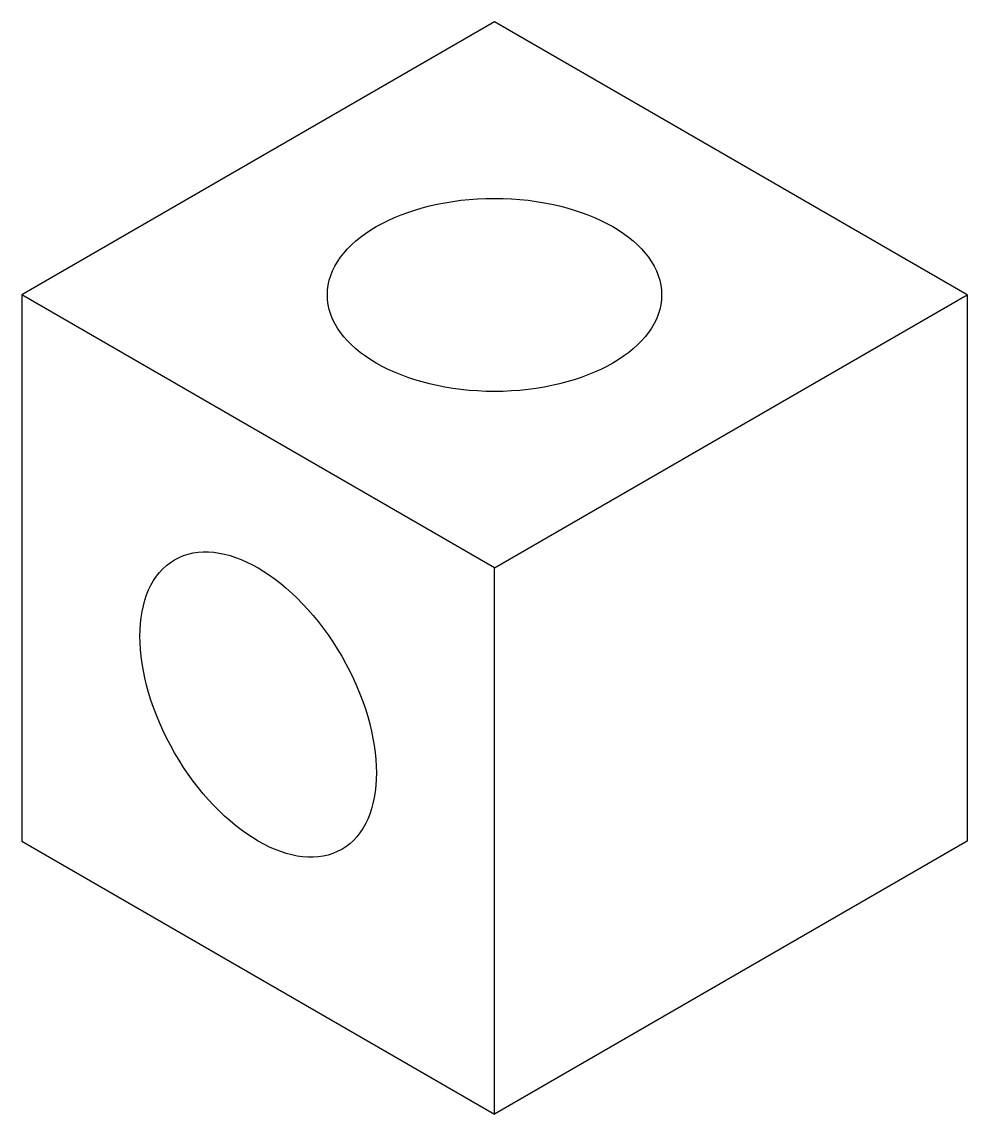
# Model space of a CAD drawing. Header units: inches. Extents: x 12.57 to 14.3, y 12.71 to 14.71.
import ezdxf

# ---------------------------------------------------------------- set-up
doc = ezdxf.new("R2010")
doc.units = ezdxf.units.IN
doc.header["$MEASUREMENT"] = 0
doc.layers.add('Isometric', color=1, linetype='Continuous')

msp = doc.modelspace()

# ---------------------------------------------------------------- linework, layer by layer
at = {"layer": 'Isometric'}
for p, q in [((13.4369, 14.7097), (12.5709, 14.2097)), ((14.3029, 14.2097), (13.4369, 14.7097)), ((12.5709, 14.2097), (12.5709, 13.2097)), ((13.4369, 13.7097), (12.5709, 14.2097)), ((13.4369, 13.7097), (14.3029, 14.2097)), ((14.3029, 14.2097), (14.3029, 13.2097)), ((13.4369, 12.7097), (13.4369, 13.7097)), ((12.5709, 13.2097), (13.4369, 12.7097)), ((14.3029, 13.2097), (13.4369, 12.7097))]:
    msp.add_line(p, q, dxfattribs=at)
for centre, major_axis in [((13.4369, 14.2097), (-0.3062, 0)), ((13.0039, 13.4597), (0.1531, -0.2652))]:
    msp.add_ellipse(centre, major_axis=major_axis, ratio=0.57735, dxfattribs=at)

doc.saveas('drawing.dxf')
